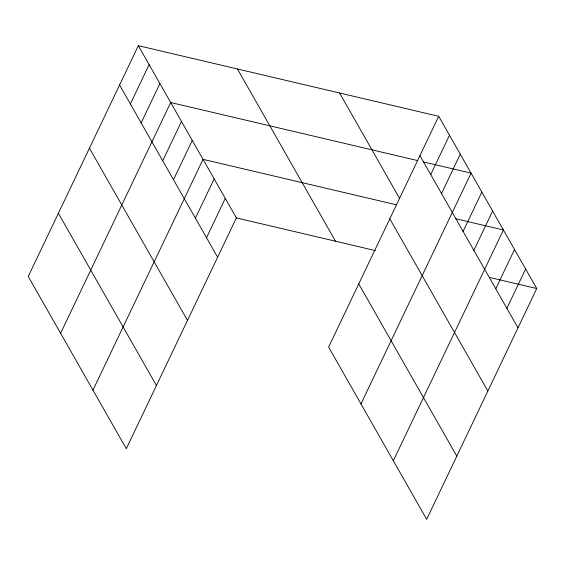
<?xml version="1.0" encoding="UTF-8"?>
<svg xmlns="http://www.w3.org/2000/svg" width="565" height="565" viewBox="0 0 565 565"><rect width="100%" height="100%" fill="white"/><g stroke="black" fill="none" stroke-linecap="round" stroke-linejoin="round"><path stroke-width="0.85" d="M138.333 45.68L28.25 276.469L126.299 448.702L236.382 217.906L138.333 45.68L438.701 116.298L536.75 288.531L426.667 519.32L328.618 347.094L438.701 116.298M130.36 103.946L149.118 64.622M141.151 122.888L159.902 83.571M60.603 333.308L170.687 102.512L417.683 160.587M162.72 160.778L181.471 121.461M173.504 179.727L192.262 140.403M92.964 390.147L203.047 159.351L396.63 204.862M195.398 218.189L214.156 178.872M206.515 237.71L225.266 198.386M430.735 174.564L449.486 135.247M441.519 193.513L460.27 154.189M360.971 403.926L471.055 173.137L423.616 161.978M463.088 231.403L481.846 192.079M473.873 250.344L492.631 211.028M393.332 460.765L503.415 229.969L455.122 218.62M495.773 288.814L514.524 249.49M506.883 308.328L525.641 269.011M236.382 217.906L375.499 250.62M489.304 277.373L536.75 288.531M419.943 155.622L517.992 327.848M339.579 92.992L399.547 198.329M389.808 218.803L487.856 391.036M237.455 68.979L335.504 241.213M358.754 283.905L456.803 456.139M119.575 84.997L217.624 257.23M89.44 148.185L187.488 320.412M58.386 213.288L156.434 385.514"/></g></svg>
